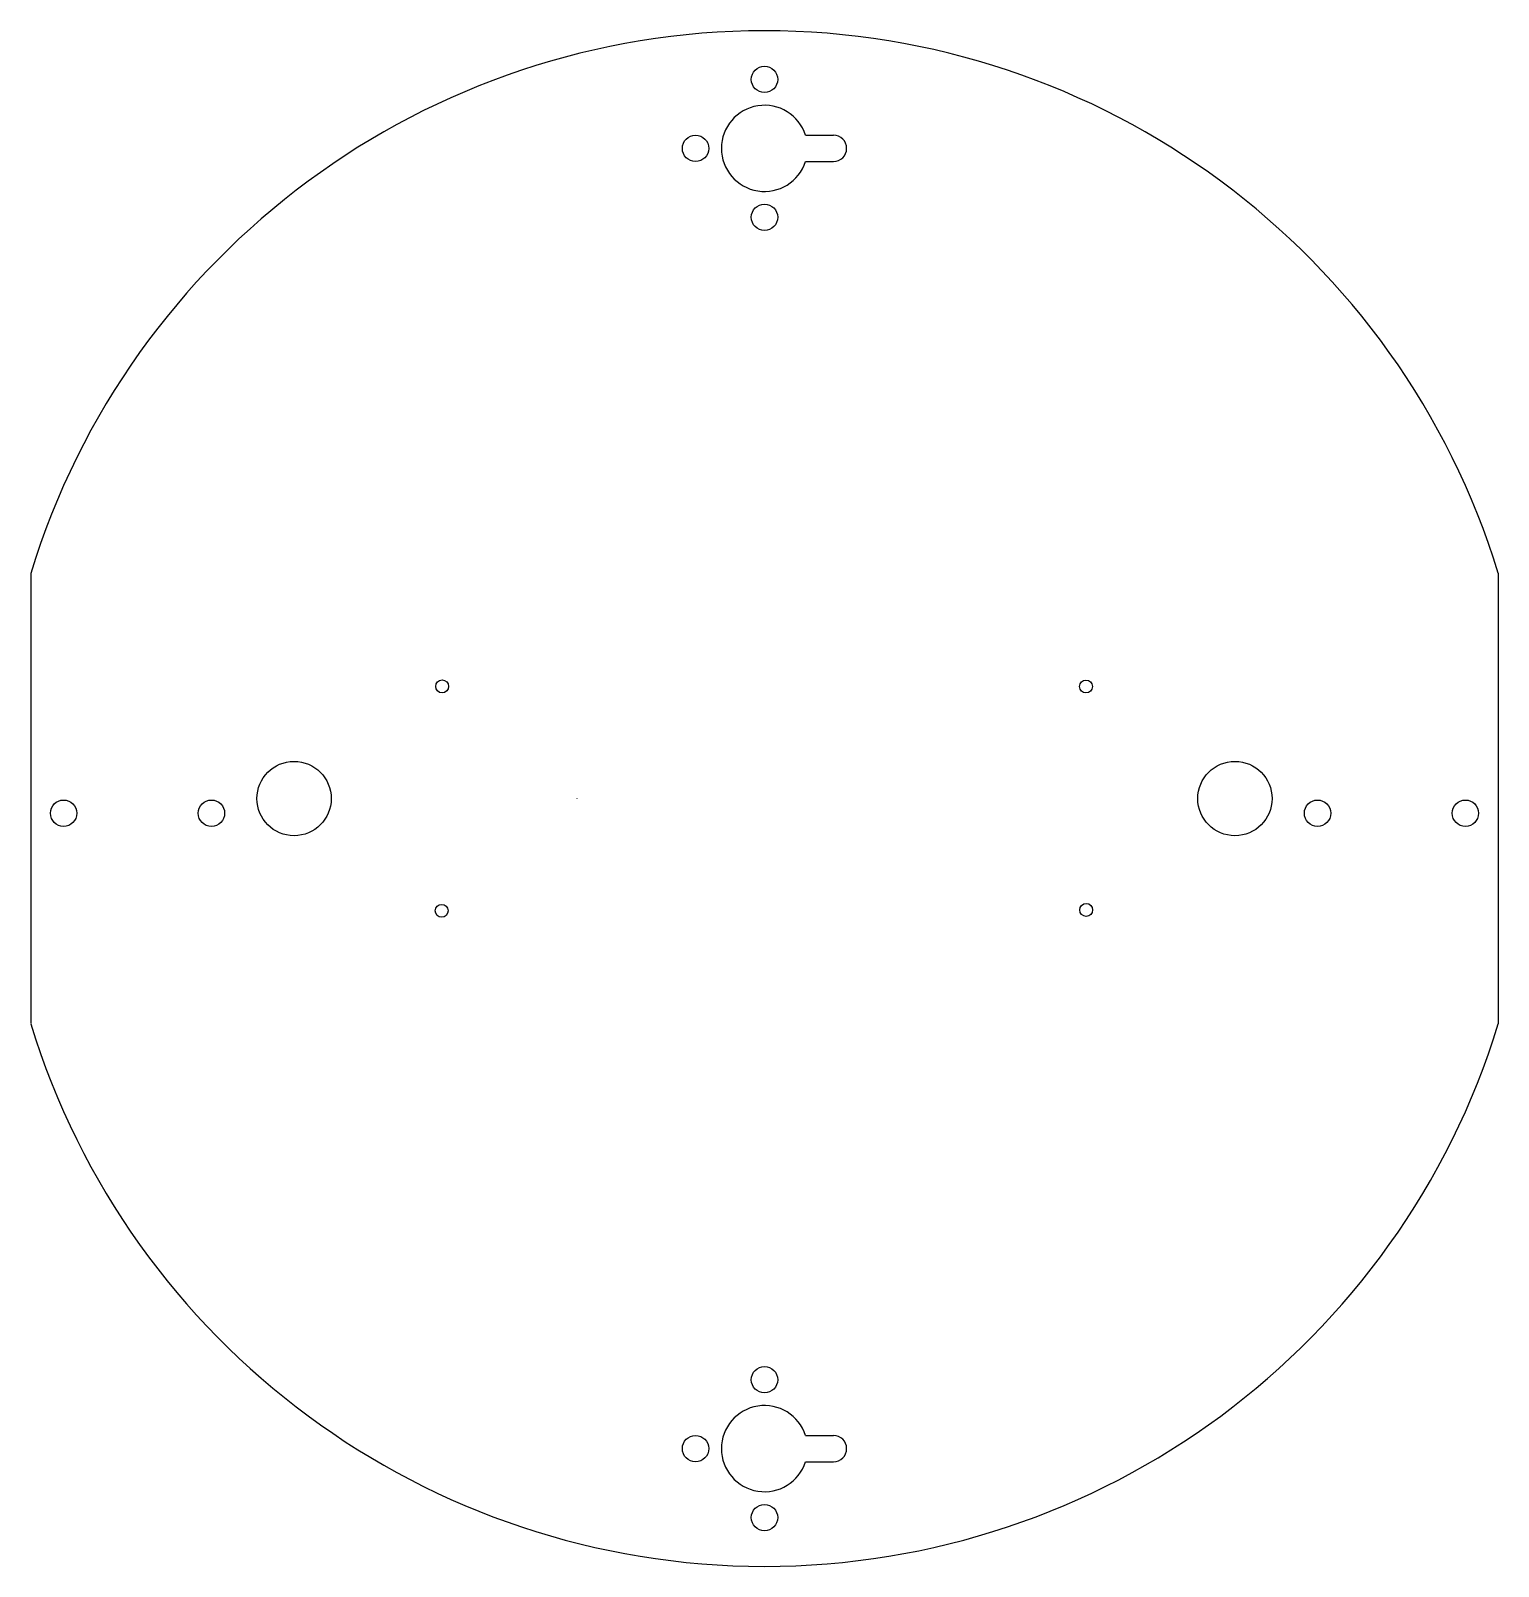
# Model space of a CAD drawing. Header units: inches. Extents: x 7.6 to 22.5, y -26.8 to -11.3.
import ezdxf

# ---------------------------------------------------------------- set-up
doc = ezdxf.new("R2010")
doc.units = ezdxf.units.IN
doc.layers.add('Sketch plane 01', color=7, linetype='Continuous')

msp = doc.modelspace()

# ---------------------------------------------------------------- linework, layer by layer
at = {"layer": 'Sketch plane 01'}
for p, q in [((15.463, -12.367), (15.745, -12.367)), ((15.463, -12.633), (15.745, -12.633)), ((7.64, -16.79), (7.64, -21.335)), ((22.458, -16.789), (22.458, -21.336)), ((13.153, -19.06), (13.153, -19.063)), ((15.463, -25.492), (15.745, -25.492)), ((15.463, -25.758), (15.745, -25.758))]:
    msp.add_line(p, q, dxfattribs=at)
for centre, radius in [((15.049, -11.804), 0.133), ((14.353, -12.5), 0.133), ((15.049, -13.196), 0.133), ((11.794, -17.931), 0.065), ((18.295, -17.932), 0.065), ((10.299, -19.063), 0.375), ((19.799, -19.063), 0.375), ((7.972, -19.211), 0.133), ((9.465, -19.211), 0.133), ((20.633, -19.211), 0.133), ((22.126, -19.211), 0.133), ((11.79, -20.196), 0.065), ((18.297, -20.187), 0.065), ((15.049, -24.929), 0.133), ((14.353, -25.625), 0.133), ((15.049, -26.321), 0.133)]:
    msp.add_circle(centre, radius, dxfattribs=at)
for centre, radius, start, end in [((15.049, -19.063), 7.75, 17.0617, 162.9483), ((15.049, -12.5), 0.435, 17.8031, 342.1968), ((15.745, -12.5), 0.133, 270, 90), ((15.049, -19.063), 7.75, 197.0517, 342.9383), ((15.049, -25.625), 0.435, 17.8031, 342.1969), ((15.745, -25.625), 0.133, 270, 90)]:
    msp.add_arc(centre, radius, start, end, dxfattribs=at)

doc.saveas('drawing.dxf')
